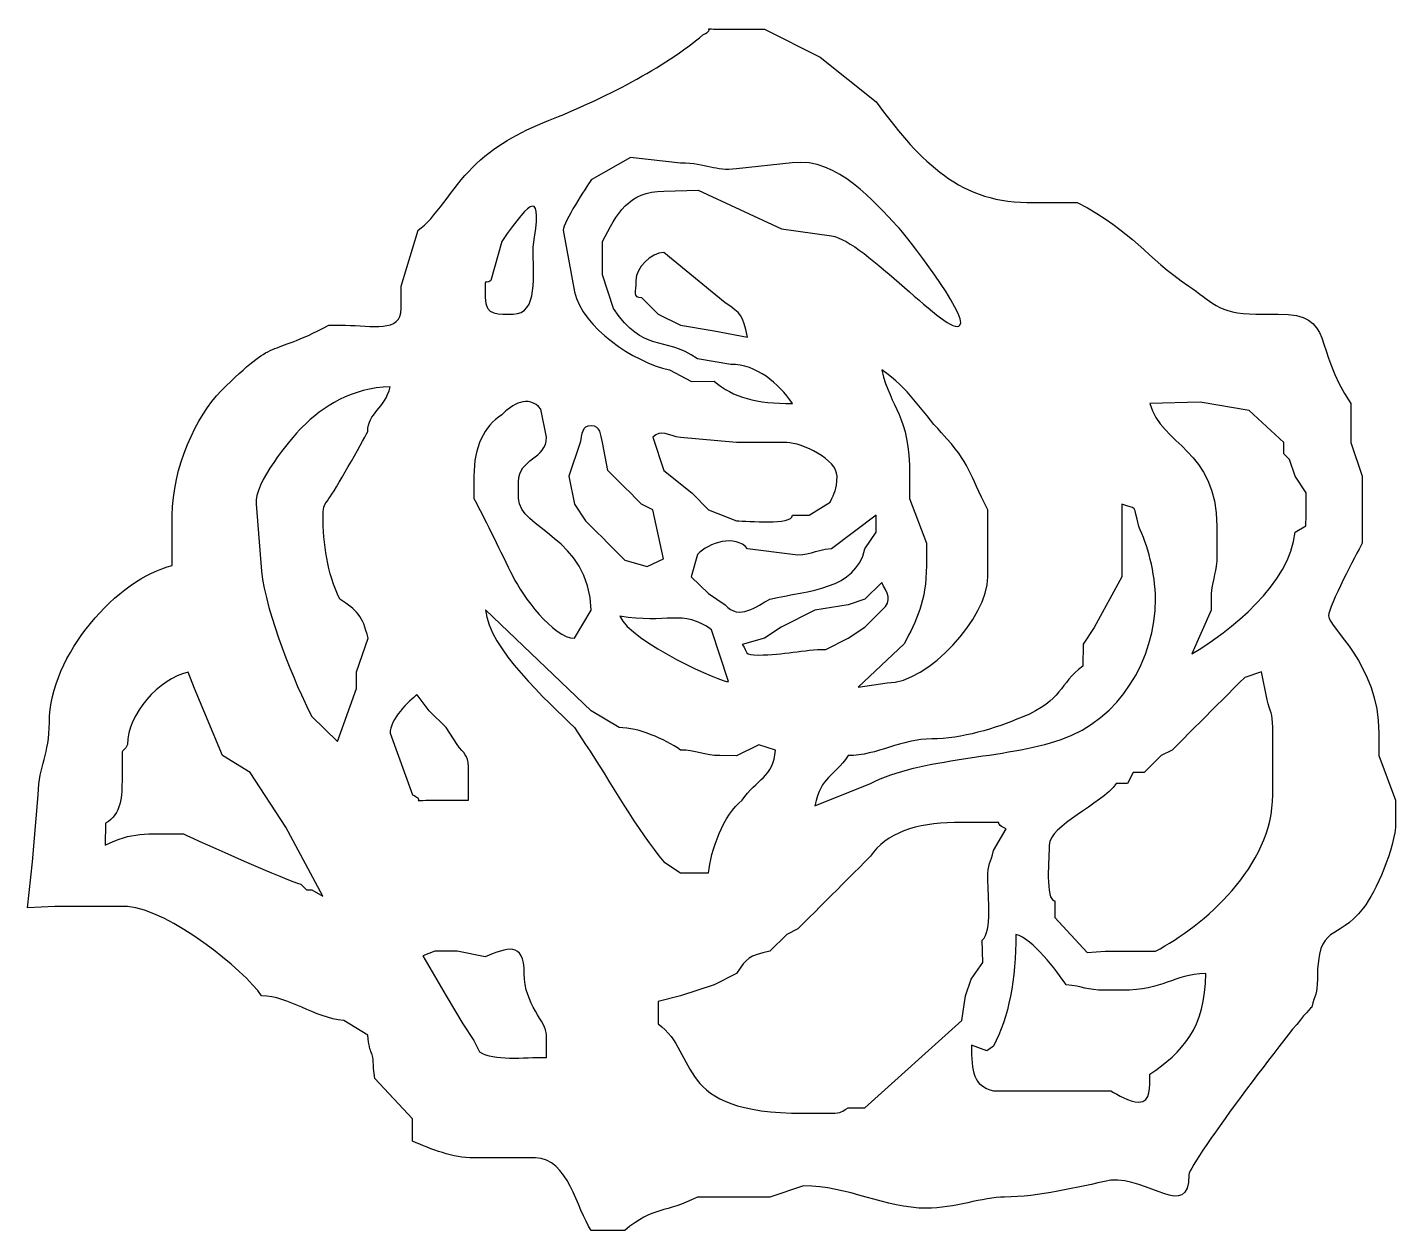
# Model space of a CAD drawing. Header units: millimetres. Extents: x -630 to 205, y 329 to 1064.
import ezdxf

# ---------------------------------------------------------------- set-up
doc = ezdxf.new("R2010")
doc.units = ezdxf.units.MM
doc.header["$MEASUREMENT"] = 0
doc.layers.add('Camada 1', color=7, linetype='Continuous')

msp = doc.modelspace()

# ---------------------------------------------------------------- linework, layer by layer
at = {"layer": 'Camada 1', "color": 232}
for points, knots in [([(-217.9404, 1059.2284), (-240.7441, 1039.4069), (-279.7413, 1019.6145), (-312.1996, 1006.8432), (-312.1996, 1006.8432), (-330.8349, 999.5107), (-345.7019, 991.2492), (-358.6259, 978.2421), (-358.6259, 978.2421), (-371.2289, 965.5569), (-381.7216, 946.6606), (-391.8673, 939.8665), (-391.8673, 939.8665), (-391.8673, 939.8665), (-402.0989, 905.7629), (-402.0989, 905.7629), (-402.0989, 905.7629), (-402.0989, 905.7629), (-402.0989, 892.1216), (-402.0989, 892.1216), (-402.0989, 892.1216), (-402.0989, 876.9945), (-420.3978, 881.8909), (-436.2016, 881.8909), (-436.2016, 881.8909), (-436.2016, 881.8909), (-446.4333, 881.8909), (-446.4333, 881.8909), (-446.4333, 881.8909), (-484.7789, 861.6006), (-477.7702, 875.9379), (-512.102, 841.8391), (-512.102, 841.8391), (-527.1808, 826.8628), (-541.9222, 794.7341), (-541.9222, 765.9387), (-541.9222, 765.9387), (-541.9222, 765.9387), (-541.9222, 735.2456), (-541.9222, 735.2456), (-541.9222, 735.2456), (-575.0649, 727.5245), (-616.9506, 680.783), (-616.9506, 639.7567), (-616.9506, 639.7567), (-616.9506, 619.4683), (-623.3551, 614.0828), (-623.7708, 595.4223), (-623.7708, 595.4223), (-623.7708, 595.4223), (-627.1813, 554.4976), (-627.1813, 554.4976), (-627.1813, 554.4976), (-627.1813, 554.4976), (-630.3966, 526.4707), (-630.3966, 526.4707), (-630.3966, 526.4707), (-630.3966, 526.4707), (-613.5401, 527.215), (-613.5401, 527.215), (-613.5401, 527.215), (-613.5401, 527.215), (-599.8988, 527.215), (-599.8988, 527.215), (-599.8988, 527.215), (-599.8988, 527.215), (-569.2057, 527.215), (-569.2057, 527.215), (-569.2057, 527.215), (-543.6739, 525.0902), (-498.0422, 488.6065), (-487.3571, 472.6499), (-487.3571, 472.6499), (-470.6921, 472.6499), (-455.3469, 459.1233), (-437.2225, 457.6891), (-437.2225, 457.6891), (-437.2225, 457.6891), (-422.5604, 448.777), (-422.5604, 448.777), (-422.5604, 448.777), (-421.3945, 434.7635), (-419.1508, 441.1593), (-419.1508, 428.3156), (-419.1508, 428.3156), (-419.1508, 428.3156), (-418.3542, 422.2901), (-418.3542, 422.2901), (-418.3542, 422.2901), (-418.3542, 422.2901), (-395.2778, 397.6225), (-395.2778, 397.6225), (-395.2778, 397.6225), (-395.2778, 397.6225), (-395.2778, 383.9812), (-395.2778, 383.9812), (-395.2778, 383.9812), (-383.5348, 379.0178), (-370.7817, 373.7495), (-357.7646, 373.7495), (-357.7646, 373.7495), (-357.7646, 373.7495), (-320.2504, 373.7495), (-320.2504, 373.7495), (-320.2504, 373.7495), (-300.2336, 373.7495), (-295.0308, 342.6823), (-286.1467, 329.4152), (-286.1467, 329.4152), (-286.1467, 329.4152), (-265.6853, 329.4152), (-265.6853, 329.4152), (-265.6853, 329.4152), (-248.1607, 344.6476), (-240.7238, 339.6265), (-221.3509, 349.8776), (-221.3509, 349.8776), (-221.3509, 349.8776), (-177.0156, 349.8776), (-177.0156, 349.8776), (-177.0156, 349.8776), (-177.0156, 349.8776), (-156.5542, 356.6987), (-156.5542, 356.6987), (-156.5542, 356.6987), (-129.4694, 356.6987), (-106.5415, 343.0564), (-81.5267, 343.0564), (-81.5267, 343.0564), (-64.6566, 343.0564), (-46.7473, 349.8776), (-33.7818, 349.8776), (-33.7818, 349.8776), (-13.1289, 349.8776), (10.4501, 355.9968), (31.015, 360.1083), (31.015, 360.1083), (53.7472, 362.3017), (78.7599, 335.0762), (78.7599, 363.5188), (78.7599, 363.5188), (78.7599, 370.8098), (147.4844, 461.2118), (153.7874, 465.8288), (153.7874, 465.8288), (155.569, 473.4774), (157.1979, 473.6698), (157.1979, 482.8807), (157.1979, 482.8807), (157.1979, 517.9448), (169.3183, 505.256), (185.3205, 526.3749), (185.3205, 526.3749), (192.3698, 535.6805), (204.9419, 562.8702), (204.9419, 578.3705), (204.9419, 578.3705), (204.9419, 578.3705), (204.9419, 592.0118), (204.9419, 592.0118), (204.9419, 592.0118), (204.9419, 592.0118), (194.7112, 619.2943), (194.7112, 619.2943), (194.7112, 619.2943), (194.7112, 619.2943), (194.7112, 632.9356), (194.7112, 632.9356), (194.7112, 632.9356), (194.7112, 675.2205), (164.0181, 697.133), (164.0181, 704.5525), (164.0181, 704.5525), (164.0181, 710.5297), (181.0457, 742.3954), (184.4805, 748.8868), (184.4805, 748.8868), (184.4805, 748.8868), (184.4805, 789.8116), (184.4805, 789.8116), (184.4805, 789.8116), (184.4805, 789.8116), (177.6593, 810.273), (177.6593, 810.273), (177.6593, 810.273), (177.6593, 810.273), (177.6593, 823.9153), (177.6593, 823.9153), (177.6593, 823.9153), (177.6593, 823.9153), (177.6593, 834.146), (177.6593, 834.146), (177.6593, 834.146), (154.0522, 868.1191), (168.5529, 888.7111), (133.325, 888.7111), (133.325, 888.7111), (133.325, 888.7111), (119.6837, 888.7111), (119.6837, 888.7111), (119.6837, 888.7111), (96.5977, 888.7111), (91.7138, 897.0886), (78.7599, 905.7629), (78.7599, 905.7629), (51.8022, 923.8143), (45.8279, 938.2531), (10.5526, 956.9184), (10.5526, 956.9184), (10.5526, 956.9184), (-20.1405, 956.9184), (-20.1405, 956.9184), (-20.1405, 956.9184), (-63.2411, 956.9184), (-88.2097, 985.5335), (-112.2198, 1018.3046), (-112.2198, 1018.3046), (-112.2198, 1018.3046), (-146.3225, 1045.5871), (-146.3225, 1045.5871), (-146.3225, 1045.5871), (-146.3225, 1045.5871), (-180.4261, 1062.6389), (-180.4261, 1062.6389), (-180.4261, 1062.6389), (-180.4261, 1062.6389), (-207.7087, 1062.6389), (-207.7087, 1062.6389), (-207.7087, 1062.6389), (-220.7477, 1062.6389), (-208.9499, 1063.6859), (-217.9404, 1059.2284)], [0, 0, 0, 0, 0.01724138, 0.01724138, 0.01724138, 0.01724138, 0.03448276, 0.03448276, 0.03448276, 0.03448276, 0.05172414, 0.05172414, 0.05172414, 0.05172414, 0.06896552, 0.06896552, 0.06896552, 0.06896552, 0.0862069, 0.0862069, 0.0862069, 0.0862069, 0.10344828, 0.10344828, 0.10344828, 0.10344828, 0.12068966, 0.12068966, 0.12068966, 0.12068966, 0.13793103, 0.13793103, 0.13793103, 0.13793103, 0.15517241, 0.15517241, 0.15517241, 0.15517241, 0.17241379, 0.17241379, 0.17241379, 0.17241379, 0.18965517, 0.18965517, 0.18965517, 0.18965517, 0.20689655, 0.20689655, 0.20689655, 0.20689655, 0.22413793, 0.22413793, 0.22413793, 0.22413793, 0.24137931, 0.24137931, 0.24137931, 0.24137931, 0.25862069, 0.25862069, 0.25862069, 0.25862069, 0.27586207, 0.27586207, 0.27586207, 0.27586207, 0.29310345, 0.29310345, 0.29310345, 0.29310345, 0.31034483, 0.31034483, 0.31034483, 0.31034483, 0.32758621, 0.32758621, 0.32758621, 0.32758621, 0.34482759, 0.34482759, 0.34482759, 0.34482759, 0.36206897, 0.36206897, 0.36206897, 0.36206897, 0.37931034, 0.37931034, 0.37931034, 0.37931034, 0.39655172, 0.39655172, 0.39655172, 0.39655172, 0.4137931, 0.4137931, 0.4137931, 0.4137931, 0.43103448, 0.43103448, 0.43103448, 0.43103448, 0.44827586, 0.44827586, 0.44827586, 0.44827586, 0.46551724, 0.46551724, 0.46551724, 0.46551724, 0.48275862, 0.48275862, 0.48275862, 0.48275862, 0.5, 0.5, 0.5, 0.5, 0.51724138, 0.51724138, 0.51724138, 0.51724138, 0.53448276, 0.53448276, 0.53448276, 0.53448276, 0.55172414, 0.55172414, 0.55172414, 0.55172414, 0.56896552, 0.56896552, 0.56896552, 0.56896552, 0.5862069, 0.5862069, 0.5862069, 0.5862069, 0.60344828, 0.60344828, 0.60344828, 0.60344828, 0.62068966, 0.62068966, 0.62068966, 0.62068966, 0.63793103, 0.63793103, 0.63793103, 0.63793103, 0.65517241, 0.65517241, 0.65517241, 0.65517241, 0.67241379, 0.67241379, 0.67241379, 0.67241379, 0.68965517, 0.68965517, 0.68965517, 0.68965517, 0.70689655, 0.70689655, 0.70689655, 0.70689655, 0.72413793, 0.72413793, 0.72413793, 0.72413793, 0.74137931, 0.74137931, 0.74137931, 0.74137931, 0.75862069, 0.75862069, 0.75862069, 0.75862069, 0.77586207, 0.77586207, 0.77586207, 0.77586207, 0.79310345, 0.79310345, 0.79310345, 0.79310345, 0.81034483, 0.81034483, 0.81034483, 0.81034483, 0.82758621, 0.82758621, 0.82758621, 0.82758621, 0.84482759, 0.84482759, 0.84482759, 0.84482759, 0.86206897, 0.86206897, 0.86206897, 0.86206897, 0.87931034, 0.87931034, 0.87931034, 0.87931034, 0.89655172, 0.89655172, 0.89655172, 0.89655172, 0.9137931, 0.9137931, 0.9137931, 0.9137931, 0.93103448, 0.93103448, 0.93103448, 0.93103448, 0.94827586, 0.94827586, 0.94827586, 0.94827586, 0.96551724, 0.96551724, 0.96551724, 0.96551724, 0.98275862, 0.98275862, 0.98275862, 0.98275862, 1, 1, 1, 1]), ([(-272.5054, 892.1216), (-253.8566, 864.2726), (-242.5045, 876.1274), (-221.3509, 861.4285), (-221.3509, 861.4285), (-221.3509, 861.4285), (-200.8885, 858.018), (-200.8885, 858.018), (-200.8885, 858.018), (-185.292, 858.018), (-171.7444, 846.6454), (-163.3743, 834.146), (-163.3743, 834.146), (-185.1331, 834.146), (-199.4907, 837.6793), (-211.1192, 847.7873), (-211.1192, 847.7873), (-211.1192, 847.7873), (-224.9413, 847.4963), (-224.9413, 847.4963), (-224.9413, 847.4963), (-224.9413, 847.4963), (-238.4018, 854.6074), (-238.4018, 854.6074), (-238.4018, 854.6074), (-260.6197, 859.7842), (-291.2316, 880.262), (-296.3784, 902.3523), (-296.3784, 902.3523), (-296.3784, 902.3523), (-303.1985, 939.8665), (-303.1985, 939.8665), (-303.1985, 939.8665), (-303.3996, 944.7842), (-289.0642, 966.2027), (-286.1467, 970.5596), (-286.1467, 970.5596), (-286.1467, 970.5596), (-262.2747, 984.2009), (-262.2747, 984.2009), (-262.2747, 984.2009), (-262.2747, 984.2009), (-231.5816, 980.7904), (-231.5816, 980.7904), (-231.5816, 980.7904), (-215.2819, 980.7904), (-210.6929, 975.6271), (-197.478, 977.3798), (-197.478, 977.3798), (-197.478, 977.3798), (-163.4053, 981.0214), (-163.4053, 981.0214), (-163.4053, 981.0214), (-135.33, 984.5103), (-112.9448, 956.2707), (-99.4051, 942.4496), (-99.4051, 942.4496), (-94.7987, 937.7466), (-55.5347, 887.4205), (-61.0643, 881.8909), (-61.0643, 881.8909), (-67.0116, 873.5645), (-119.4128, 933.7027), (-139.5023, 936.456), (-139.5023, 936.456), (-139.5023, 936.456), (-170.0707, 940.7762), (-170.0707, 940.7762), (-170.0707, 940.7762), (-170.0707, 940.7762), (-220.9169, 964.4404), (-220.9169, 964.4404), (-220.9169, 964.4404), (-220.9169, 964.4404), (-241.8123, 963.7385), (-241.8123, 963.7385), (-241.8123, 963.7385), (-263.5033, 963.7385), (-270.4376, 949.845), (-279.3266, 933.0454), (-279.3266, 933.0454), (-279.3266, 933.0454), (-279.3266, 912.584), (-279.3266, 912.584), (-279.3266, 912.584), (-279.3266, 912.584), (-272.5054, 892.1216), (-272.5054, 892.1216)], [0, 0, 0, 0, 0.04545455, 0.04545455, 0.04545455, 0.04545455, 0.09090909, 0.09090909, 0.09090909, 0.09090909, 0.13636364, 0.13636364, 0.13636364, 0.13636364, 0.18181818, 0.18181818, 0.18181818, 0.18181818, 0.22727273, 0.22727273, 0.22727273, 0.22727273, 0.27272727, 0.27272727, 0.27272727, 0.27272727, 0.31818182, 0.31818182, 0.31818182, 0.31818182, 0.36363636, 0.36363636, 0.36363636, 0.36363636, 0.40909091, 0.40909091, 0.40909091, 0.40909091, 0.45454545, 0.45454545, 0.45454545, 0.45454545, 0.5, 0.5, 0.5, 0.5, 0.54545455, 0.54545455, 0.54545455, 0.54545455, 0.59090909, 0.59090909, 0.59090909, 0.59090909, 0.63636364, 0.63636364, 0.63636364, 0.63636364, 0.68181818, 0.68181818, 0.68181818, 0.68181818, 0.72727273, 0.72727273, 0.72727273, 0.72727273, 0.77272727, 0.77272727, 0.77272727, 0.77272727, 0.81818182, 0.81818182, 0.81818182, 0.81818182, 0.86363636, 0.86363636, 0.86363636, 0.86363636, 0.90909091, 0.90909091, 0.90909091, 0.90909091, 0.95454545, 0.95454545, 0.95454545, 0.95454545, 1, 1, 1, 1]), ([(-321.6995, 929.6358), (-321.6995, 912.8837), (-318.2493, 888.7111), (-333.8916, 888.7111), (-333.8916, 888.7111), (-342.4489, 888.7111), (-350.9435, 887.1799), (-350.9435, 898.9427), (-350.9435, 898.9427), (-350.9435, 913.2549), (-351.1938, 906.1157), (-347.5329, 909.1735), (-347.5329, 909.1735), (-347.5329, 909.1735), (-340.7127, 933.0454), (-340.7127, 933.0454), (-340.7127, 933.0454), (-322.352, 959.9007), (-315.5628, 964.7516), (-321.6995, 929.6358)], [0, 0, 0, 0, 0.2, 0.2, 0.2, 0.2, 0.4, 0.4, 0.4, 0.4, 0.6, 0.6, 0.6, 0.6, 0.8, 0.8, 0.8, 0.8, 1, 1, 1, 1]), ([(-204.2991, 895.5322), (-194.4087, 888.9092), (-193.7813, 888.4791), (-190.6897, 874.6406), (-190.6897, 874.6406), (-190.6897, 874.6406), (-211.1192, 878.4804), (-211.1192, 878.4804), (-211.1192, 878.4804), (-211.1192, 878.4804), (-231.5816, 881.8909), (-231.5816, 881.8909), (-231.5816, 881.8909), (-231.5816, 881.8909), (-245.2229, 888.7111), (-245.2229, 888.7111), (-245.2229, 888.7111), (-245.2229, 888.7111), (-255.4536, 898.9427), (-255.4536, 898.9427), (-255.4536, 898.9427), (-261.3738, 898.9427), (-258.8642, 901.7394), (-258.8642, 909.1735), (-258.8642, 909.1735), (-258.8642, 917.1256), (-249.7645, 926.2253), (-241.8123, 926.2253), (-241.8123, 926.2253), (-241.8123, 926.2253), (-204.2991, 895.5322), (-204.2991, 895.5322)], [0, 0, 0, 0, 0.125, 0.125, 0.125, 0.125, 0.25, 0.25, 0.25, 0.25, 0.375, 0.375, 0.375, 0.375, 0.5, 0.5, 0.5, 0.5, 0.625, 0.625, 0.625, 0.625, 0.75, 0.75, 0.75, 0.75, 0.875, 0.875, 0.875, 0.875, 1, 1, 1, 1]), ([(-105.3987, 663.6287), (-105.3987, 663.6287), (-123.2529, 661.0205), (-123.2529, 661.0205), (-123.2529, 661.0205), (-123.2529, 661.0205), (-95.168, 687.5016), (-95.168, 687.5016), (-95.168, 687.5016), (-87.6711, 701.6688), (-81.5267, 713.3718), (-81.5267, 735.2456), (-81.5267, 735.2456), (-81.5267, 735.2456), (-81.5267, 748.8868), (-81.5267, 748.8868), (-81.5267, 748.8868), (-81.5267, 748.8868), (-91.7574, 776.1704), (-91.7574, 776.1704), (-91.7574, 776.1704), (-91.7574, 776.1704), (-91.7574, 789.8116), (-91.7574, 789.8116), (-91.7574, 789.8116), (-91.7574, 828.1852), (-103.1105, 830.1457), (-108.8092, 854.6074), (-108.8092, 854.6074), (-91.9092, 843.2911), (-85.4622, 830.3091), (-72.2221, 816.1671), (-72.2221, 816.1671), (-54.0006, 796.7052), (-55.9214, 791.8562), (-44.0125, 769.3492), (-44.0125, 769.3492), (-44.0125, 769.3492), (-44.0125, 728.4254), (-44.0125, 728.4254), (-44.0125, 728.4254), (-44.0125, 703.4854), (-80.4259, 663.6287), (-105.3987, 663.6287)], [0, 0, 0, 0, 0.09090909, 0.09090909, 0.09090909, 0.09090909, 0.18181818, 0.18181818, 0.18181818, 0.18181818, 0.27272727, 0.27272727, 0.27272727, 0.27272727, 0.36363636, 0.36363636, 0.36363636, 0.36363636, 0.45454545, 0.45454545, 0.45454545, 0.45454545, 0.54545455, 0.54545455, 0.54545455, 0.54545455, 0.63636364, 0.63636364, 0.63636364, 0.63636364, 0.72727273, 0.72727273, 0.72727273, 0.72727273, 0.81818182, 0.81818182, 0.81818182, 0.81818182, 0.90909091, 0.90909091, 0.90909091, 0.90909091, 1, 1, 1, 1]), ([(-422.5604, 817.0942), (-426.0927, 810.419), (-442.7762, 780.3765), (-446.4333, 776.1704), (-446.4333, 776.1704), (-448.7708, 772.0096), (-449.8439, 772.522), (-449.8439, 765.9387), (-449.8439, 765.9387), (-449.8439, 748.17), (-447.3946, 731.0019), (-439.6122, 714.7842), (-439.6122, 714.7842), (-429.0992, 707.7446), (-425.8694, 705.1122), (-422.3777, 690.8638), (-422.3777, 690.8638), (-422.3777, 690.8638), (-429.3815, 670.4498), (-429.3815, 670.4498), (-429.3815, 670.4498), (-429.3815, 670.4498), (-429.3815, 660.2181), (-429.3815, 660.2181), (-429.3815, 660.2181), (-429.3815, 660.2181), (-441.0574, 627.8217), (-441.0574, 627.8217), (-441.0574, 627.8217), (-441.0574, 627.8217), (-456.664, 643.1673), (-456.664, 643.1673), (-456.664, 643.1673), (-466.8802, 662.4735), (-484.6494, 705.9262), (-487.4606, 731.8244), (-487.4606, 731.8244), (-487.4606, 731.8244), (-490.7677, 772.7598), (-490.7677, 772.7598), (-490.7677, 772.7598), (-492.0911, 785.4208), (-470.1371, 812.0847), (-462.6267, 819.6463), (-462.6267, 819.6463), (-450.044, 832.316), (-432.1762, 843.8585), (-408.9191, 844.3767), (-408.9191, 844.3767), (-412.1448, 830.5325), (-422.5604, 828.6124), (-422.5604, 817.0942)], [0, 0, 0, 0, 0.07692308, 0.07692308, 0.07692308, 0.07692308, 0.15384615, 0.15384615, 0.15384615, 0.15384615, 0.23076923, 0.23076923, 0.23076923, 0.23076923, 0.30769231, 0.30769231, 0.30769231, 0.30769231, 0.38461538, 0.38461538, 0.38461538, 0.38461538, 0.46153846, 0.46153846, 0.46153846, 0.46153846, 0.53846154, 0.53846154, 0.53846154, 0.53846154, 0.61538462, 0.61538462, 0.61538462, 0.61538462, 0.69230769, 0.69230769, 0.69230769, 0.69230769, 0.76923077, 0.76923077, 0.76923077, 0.76923077, 0.84615385, 0.84615385, 0.84615385, 0.84615385, 0.92307692, 0.92307692, 0.92307692, 0.92307692, 1, 1, 1, 1]), ([(-286.1467, 707.963), (-286.1467, 707.963), (-296.3784, 690.9112), (-296.3784, 690.9112), (-296.3784, 690.9112), (-309.3847, 690.9112), (-328.388, 717.2981), (-333.9032, 728.4138), (-333.9032, 728.4138), (-341.7394, 744.207), (-349.5408, 760.6276), (-357.7646, 776.1704), (-357.7646, 776.1704), (-357.7646, 776.1704), (-357.7646, 789.8116), (-357.7646, 789.8116), (-357.7646, 789.8116), (-357.7646, 808.0786), (-351.7275, 819.9489), (-340.7127, 827.3249), (-340.7127, 827.3249), (-334.5746, 833.463), (-324.6592, 840.0966), (-316.8398, 830.7354), (-316.8398, 830.7354), (-316.8398, 830.7354), (-313.4302, 813.6836), (-313.4302, 813.6836), (-313.4302, 813.6836), (-313.4302, 799.8185), (-330.4811, 801.0332), (-330.4811, 786.4011), (-330.4811, 786.4011), (-330.4811, 786.4011), (-330.4811, 776.1704), (-330.4811, 776.1704), (-330.4811, 776.1704), (-330.4811, 757.6859), (-287.1395, 752.5053), (-286.1467, 707.963)], [0, 0, 0, 0, 0.1, 0.1, 0.1, 0.1, 0.2, 0.2, 0.2, 0.2, 0.3, 0.3, 0.3, 0.3, 0.4, 0.4, 0.4, 0.4, 0.5, 0.5, 0.5, 0.5, 0.6, 0.6, 0.6, 0.6, 0.7, 0.7, 0.7, 0.7, 0.8, 0.8, 0.8, 0.8, 0.9, 0.9, 0.9, 0.9, 1, 1, 1, 1]), ([(136.7355, 803.4529), (136.7355, 803.4529), (140.1461, 800.0423), (140.1461, 800.0423), (140.1461, 800.0423), (140.1461, 800.0423), (143.5557, 789.8116), (143.5557, 789.8116), (143.5557, 789.8116), (143.5557, 789.8116), (150.3768, 779.5799), (150.3768, 779.5799), (150.3768, 779.5799), (150.3768, 779.5799), (150.3768, 772.7598), (150.3768, 772.7598), (150.3768, 772.7598), (150.3768, 772.7598), (150.3768, 765.9387), (150.3768, 765.9387), (150.3768, 765.9387), (150.3768, 765.9387), (150.197, 759.4095), (150.197, 759.4095), (150.197, 759.4095), (150.197, 759.4095), (143.5557, 755.708), (143.5557, 755.708), (143.5557, 755.708), (140.9523, 724.4232), (103.4004, 694.897), (80.5406, 681.3765), (80.5406, 681.3765), (80.5406, 681.3765), (92.4012, 707.963), (92.4012, 707.963), (92.4012, 707.963), (92.4012, 707.963), (92.4012, 718.1947), (92.4012, 718.1947), (92.4012, 718.1947), (93.2886, 728.8614), (95.8117, 730.3096), (95.8117, 742.0667), (95.8117, 742.0667), (95.8117, 742.0667), (95.8117, 759.1185), (95.8117, 759.1185), (95.8117, 759.1185), (95.8117, 806.1539), (61.6636, 808.7688), (54.887, 834.146), (54.887, 834.146), (54.887, 834.146), (85.6941, 834.9029), (85.6941, 834.9029), (85.6941, 834.9029), (85.6941, 834.9029), (115.4862, 829.9485), (115.4862, 829.9485), (115.4862, 829.9485), (115.4862, 829.9485), (136.7355, 810.273), (136.7355, 810.273), (136.7355, 810.273), (136.7355, 810.273), (136.7355, 803.4529), (136.7355, 803.4529)], [0, 0, 0, 0, 0.05882353, 0.05882353, 0.05882353, 0.05882353, 0.11764706, 0.11764706, 0.11764706, 0.11764706, 0.17647059, 0.17647059, 0.17647059, 0.17647059, 0.23529412, 0.23529412, 0.23529412, 0.23529412, 0.29411765, 0.29411765, 0.29411765, 0.29411765, 0.35294118, 0.35294118, 0.35294118, 0.35294118, 0.41176471, 0.41176471, 0.41176471, 0.41176471, 0.47058824, 0.47058824, 0.47058824, 0.47058824, 0.52941176, 0.52941176, 0.52941176, 0.52941176, 0.58823529, 0.58823529, 0.58823529, 0.58823529, 0.64705882, 0.64705882, 0.64705882, 0.64705882, 0.70588235, 0.70588235, 0.70588235, 0.70588235, 0.76470588, 0.76470588, 0.76470588, 0.76470588, 0.82352941, 0.82352941, 0.82352941, 0.82352941, 0.88235294, 0.88235294, 0.88235294, 0.88235294, 0.94117647, 0.94117647, 0.94117647, 0.94117647, 1, 1, 1, 1]), ([(-299.788, 789.8116), (-299.788, 789.8116), (-292.9678, 810.273), (-292.9678, 810.273), (-292.9678, 810.273), (-291.743, 815.3908), (-292.2186, 820.5047), (-286.1467, 820.5047), (-286.1467, 820.5047), (-279.9336, 820.5047), (-280.6712, 815.3096), (-279.3266, 810.273), (-279.3266, 810.273), (-279.3266, 810.273), (-275.916, 793.2222), (-275.916, 793.2222), (-275.916, 793.2222), (-275.916, 793.2222), (-272.5054, 789.8116), (-272.5054, 789.8116), (-272.5054, 789.8116), (-272.5054, 789.8116), (-269.0949, 786.4011), (-269.0949, 786.4011), (-269.0949, 786.4011), (-269.0949, 786.4011), (-265.6853, 782.9905), (-265.6853, 782.9905), (-265.6853, 782.9905), (-265.6853, 782.9905), (-262.2747, 779.5799), (-262.2747, 779.5799), (-262.2747, 779.5799), (-262.2747, 779.5799), (-258.8642, 776.1704), (-258.8642, 776.1704), (-258.8642, 776.1704), (-258.8642, 776.1704), (-255.4536, 772.7598), (-255.4536, 772.7598), (-255.4536, 772.7598), (-255.4536, 772.7598), (-248.6335, 769.3492), (-248.6335, 769.3492), (-248.6335, 769.3492), (-248.6335, 769.3492), (-242.0569, 739.2922), (-242.0569, 739.2922), (-242.0569, 739.2922), (-242.0569, 739.2922), (-252.1049, 734.7796), (-252.1049, 734.7796), (-252.1049, 734.7796), (-252.1049, 734.7796), (-265.6853, 738.6561), (-265.6853, 738.6561), (-265.6853, 738.6561), (-265.6853, 738.6561), (-269.0949, 742.0667), (-269.0949, 742.0667), (-269.0949, 742.0667), (-269.0949, 742.0667), (-272.5054, 745.4773), (-272.5054, 745.4773), (-272.5054, 745.4773), (-272.5054, 745.4773), (-275.916, 748.8868), (-275.916, 748.8868), (-275.916, 748.8868), (-275.916, 748.8868), (-279.3266, 752.2974), (-279.3266, 752.2974), (-279.3266, 752.2974), (-279.3266, 752.2974), (-282.7371, 755.708), (-282.7371, 755.708), (-282.7371, 755.708), (-282.7371, 755.708), (-286.1467, 759.1185), (-286.1467, 759.1185), (-286.1467, 759.1185), (-286.1467, 759.1185), (-289.5573, 762.5291), (-289.5573, 762.5291), (-289.5573, 762.5291), (-289.5573, 762.5291), (-296.3784, 772.7598), (-296.3784, 772.7598), (-296.3784, 772.7598), (-296.3784, 772.7598), (-299.788, 789.8116), (-299.788, 789.8116)], [0, 0, 0, 0, 0.04347826, 0.04347826, 0.04347826, 0.04347826, 0.08695652, 0.08695652, 0.08695652, 0.08695652, 0.13043478, 0.13043478, 0.13043478, 0.13043478, 0.17391304, 0.17391304, 0.17391304, 0.17391304, 0.2173913, 0.2173913, 0.2173913, 0.2173913, 0.26086957, 0.26086957, 0.26086957, 0.26086957, 0.30434783, 0.30434783, 0.30434783, 0.30434783, 0.34782609, 0.34782609, 0.34782609, 0.34782609, 0.39130435, 0.39130435, 0.39130435, 0.39130435, 0.43478261, 0.43478261, 0.43478261, 0.43478261, 0.47826087, 0.47826087, 0.47826087, 0.47826087, 0.52173913, 0.52173913, 0.52173913, 0.52173913, 0.56521739, 0.56521739, 0.56521739, 0.56521739, 0.60869565, 0.60869565, 0.60869565, 0.60869565, 0.65217391, 0.65217391, 0.65217391, 0.65217391, 0.69565217, 0.69565217, 0.69565217, 0.69565217, 0.73913043, 0.73913043, 0.73913043, 0.73913043, 0.7826087, 0.7826087, 0.7826087, 0.7826087, 0.82608696, 0.82608696, 0.82608696, 0.82608696, 0.86956522, 0.86956522, 0.86956522, 0.86956522, 0.91304348, 0.91304348, 0.91304348, 0.91304348, 0.95652174, 0.95652174, 0.95652174, 0.95652174, 1, 1, 1, 1]), ([(-248.6335, 813.6836), (-243.7086, 818.6085), (-238.9266, 814.461), (-231.6193, 813.3665), (-231.6193, 813.3665), (-231.6193, 813.3665), (-197.478, 810.273), (-197.478, 810.273), (-197.478, 810.273), (-197.478, 810.273), (-166.7849, 810.273), (-166.7849, 810.273), (-166.7849, 810.273), (-157.3878, 810.273), (-136.0918, 799.9627), (-136.0918, 789.8116), (-136.0918, 789.8116), (-136.0918, 780.6008), (-137.7207, 780.4084), (-140.239, 773.9402), (-140.239, 773.9402), (-140.239, 773.9402), (-153.1436, 765.9387), (-153.1436, 765.9387), (-153.1436, 765.9387), (-153.1436, 765.9387), (-163.3743, 765.9387), (-163.3743, 765.9387), (-163.3743, 765.9387), (-163.3743, 759.7672), (-190.6598, 762.5291), (-197.478, 762.5291), (-197.478, 762.5291), (-197.478, 762.5291), (-214.5298, 769.3492), (-214.5298, 769.3492), (-214.5298, 769.3492), (-214.5298, 769.3492), (-224.7605, 779.5799), (-224.7605, 779.5799), (-224.7605, 779.5799), (-224.7605, 779.5799), (-241.8123, 793.2222), (-241.8123, 793.2222), (-241.8123, 793.2222), (-241.8123, 793.2222), (-248.6335, 813.6836), (-248.6335, 813.6836)], [0, 0, 0, 0, 0.08333333, 0.08333333, 0.08333333, 0.08333333, 0.16666667, 0.16666667, 0.16666667, 0.16666667, 0.25, 0.25, 0.25, 0.25, 0.33333333, 0.33333333, 0.33333333, 0.33333333, 0.41666667, 0.41666667, 0.41666667, 0.41666667, 0.5, 0.5, 0.5, 0.5, 0.58333333, 0.58333333, 0.58333333, 0.58333333, 0.66666667, 0.66666667, 0.66666667, 0.66666667, 0.75, 0.75, 0.75, 0.75, 0.83333333, 0.83333333, 0.83333333, 0.83333333, 0.91666667, 0.91666667, 0.91666667, 0.91666667, 1, 1, 1, 1]), ([(-149.733, 588.6012), (-145.3142, 607.571), (-138.4651, 605.5651), (-129.2716, 619.2943), (-129.2716, 619.2943), (-111.4077, 619.2943), (-97.0497, 629.525), (-78.1161, 629.525), (-78.1161, 629.525), (-60.0474, 629.525), (-39.6914, 635.8492), (-23.1025, 642.7187), (-23.1025, 642.7187), (2.2137, 653.2027), (-0.7715, 663.0641), (13.9631, 673.8594), (13.9631, 673.8594), (13.9631, 673.8594), (14.143, 687.2097), (14.143, 687.2097), (14.143, 687.2097), (14.143, 687.2097), (20.9641, 697.4414), (20.9641, 697.4414), (20.9641, 697.4414), (20.9641, 697.4414), (37.8351, 728.4254), (37.8351, 728.4254), (37.8351, 728.4254), (37.8351, 728.4254), (37.8351, 738.6561), (37.8351, 738.6561), (37.8351, 738.6561), (37.8351, 738.6561), (37.8351, 772.7598), (37.8351, 772.7598), (37.8351, 772.7598), (47.1533, 769.3869), (44.8467, 772.9367), (48.0668, 759.1185), (48.0668, 759.1185), (53.2977, 748.216), (58.2975, 731.0907), (58.2975, 714.7842), (58.2975, 714.7842), (58.2975, 678.1087), (36.5479, 641.3976), (0.7666, 629.0803), (0.7666, 629.0803), (-33.4502, 617.301), (-85.2031, 618.3421), (-115.6294, 602.2425), (-115.6294, 602.2425), (-115.6294, 602.2425), (-149.733, 588.6012), (-149.733, 588.6012)], [0, 0, 0, 0, 0.07142857, 0.07142857, 0.07142857, 0.07142857, 0.14285714, 0.14285714, 0.14285714, 0.14285714, 0.21428571, 0.21428571, 0.21428571, 0.21428571, 0.28571429, 0.28571429, 0.28571429, 0.28571429, 0.35714286, 0.35714286, 0.35714286, 0.35714286, 0.42857143, 0.42857143, 0.42857143, 0.42857143, 0.5, 0.5, 0.5, 0.5, 0.57142857, 0.57142857, 0.57142857, 0.57142857, 0.64285714, 0.64285714, 0.64285714, 0.64285714, 0.71428571, 0.71428571, 0.71428571, 0.71428571, 0.78571429, 0.78571429, 0.78571429, 0.78571429, 0.85714286, 0.85714286, 0.85714286, 0.85714286, 0.92857143, 0.92857143, 0.92857143, 0.92857143, 1, 1, 1, 1]), ([(-119.04, 745.4773), (-124.8828, 720.3979), (-153.1146, 720.3524), (-177.0156, 714.7842), (-177.0156, 714.7842), (-185.0527, 710.7656), (-195.8564, 701.2684), (-204.2991, 711.3736), (-204.2991, 711.3736), (-204.2991, 711.3736), (-214.5298, 718.1947), (-214.5298, 718.1947), (-214.5298, 718.1947), (-214.5298, 718.1947), (-225.2274, 728.4863), (-225.2274, 728.4863), (-225.2274, 728.4863), (-225.2274, 728.4863), (-221.3509, 742.0667), (-221.3509, 742.0667), (-221.3509, 742.0667), (-214.2806, 749.1372), (-198.3647, 754.7034), (-190.6578, 745.4773), (-190.6578, 745.4773), (-190.6578, 745.4773), (-163.3743, 742.0667), (-163.3743, 742.0667), (-163.3743, 742.0667), (-153.4858, 740.3962), (-150.6891, 744.5463), (-139.5023, 745.4773), (-139.5023, 745.4773), (-139.5023, 745.4773), (-112.2198, 765.9387), (-112.2198, 765.9387), (-112.2198, 765.9387), (-112.2198, 765.9387), (-112.2198, 755.708), (-112.2198, 755.708), (-112.2198, 755.708), (-112.2198, 755.708), (-119.04, 745.4773), (-119.04, 745.4773)], [0, 0, 0, 0, 0.09090909, 0.09090909, 0.09090909, 0.09090909, 0.18181818, 0.18181818, 0.18181818, 0.18181818, 0.27272727, 0.27272727, 0.27272727, 0.27272727, 0.36363636, 0.36363636, 0.36363636, 0.36363636, 0.45454545, 0.45454545, 0.45454545, 0.45454545, 0.54545455, 0.54545455, 0.54545455, 0.54545455, 0.63636364, 0.63636364, 0.63636364, 0.63636364, 0.72727273, 0.72727273, 0.72727273, 0.72727273, 0.81818182, 0.81818182, 0.81818182, 0.81818182, 0.90909091, 0.90909091, 0.90909091, 0.90909091, 1, 1, 1, 1]), ([(-170.1954, 697.7323), (-170.1954, 697.7323), (-149.733, 707.963), (-149.733, 707.963), (-149.733, 707.963), (-149.733, 707.963), (-129.2716, 711.3736), (-129.2716, 711.3736), (-129.2716, 711.3736), (-129.2716, 711.3736), (-119.04, 714.7842), (-119.04, 714.7842), (-119.04, 714.7842), (-119.04, 714.7842), (-108.8092, 725.0149), (-108.8092, 725.0149), (-108.8092, 725.0149), (-105.739, 718.8221), (-101.5154, 714.0553), (-108.8092, 707.963), (-108.8092, 707.963), (-108.8092, 707.963), (-119.04, 697.7323), (-119.04, 697.7323), (-119.04, 697.7323), (-119.04, 697.7323), (-129.2716, 690.9112), (-129.2716, 690.9112), (-129.2716, 690.9112), (-129.2716, 690.9112), (-142.9129, 684.0911), (-142.9129, 684.0911), (-142.9129, 684.0911), (-156.3683, 684.0911), (-169.084, 680.6805), (-183.8367, 680.6805), (-183.8367, 680.6805), (-193.44, 680.6805), (-190.1513, 682.1557), (-193.935, 687.084), (-193.935, 687.084), (-193.935, 687.084), (-180.4261, 690.9112), (-180.4261, 690.9112), (-180.4261, 690.9112), (-180.4261, 690.9112), (-170.1954, 697.7323), (-170.1954, 697.7323)], [0, 0, 0, 0, 0.08333333, 0.08333333, 0.08333333, 0.08333333, 0.16666667, 0.16666667, 0.16666667, 0.16666667, 0.25, 0.25, 0.25, 0.25, 0.33333333, 0.33333333, 0.33333333, 0.33333333, 0.41666667, 0.41666667, 0.41666667, 0.41666667, 0.5, 0.5, 0.5, 0.5, 0.58333333, 0.58333333, 0.58333333, 0.58333333, 0.66666667, 0.66666667, 0.66666667, 0.66666667, 0.75, 0.75, 0.75, 0.75, 0.83333333, 0.83333333, 0.83333333, 0.83333333, 0.91666667, 0.91666667, 0.91666667, 0.91666667, 1, 1, 1, 1]), ([(-241.8123, 554.4976), (-257.5291, 572.5789), (-275.3398, 604.8835), (-289.5573, 626.1154), (-289.5573, 626.1154), (-289.5573, 626.1154), (-296.3784, 636.3461), (-296.3784, 636.3461), (-296.3784, 636.3461), (-312.5696, 652.5421), (-349.065, 684.6545), (-350.6525, 708.2734), (-350.6525, 708.2734), (-350.6525, 708.2734), (-286.1467, 646.5768), (-286.1467, 646.5768), (-286.1467, 646.5768), (-286.1467, 646.5768), (-269.0949, 636.3461), (-269.0949, 636.3461), (-269.0949, 636.3461), (-256.8104, 636.3461), (-241.6703, 629.4604), (-231.5816, 622.7049), (-231.5816, 622.7049), (-223.1189, 622.7049), (-216.1005, 619.2943), (-207.7087, 619.2943), (-207.7087, 619.2943), (-207.7087, 619.2943), (-197.3784, 619.1077), (-197.3784, 619.1077), (-197.3784, 619.1077), (-197.3784, 619.1077), (-183.9082, 625.9289), (-183.9082, 625.9289), (-183.9082, 625.9289), (-183.9082, 625.9289), (-173.606, 622.7049), (-173.606, 622.7049), (-173.606, 622.7049), (-175.0155, 605.7594), (-185.2839, 605.1291), (-194.0674, 592.0118), (-194.0674, 592.0118), (-205.2271, 583.8363), (-213.4355, 560.8324), (-214.5298, 547.6774), (-214.5298, 547.6774), (-214.5298, 547.6774), (-231.5816, 547.6774), (-231.5816, 547.6774), (-231.5816, 547.6774), (-231.5816, 547.6774), (-241.8123, 554.4976), (-241.8123, 554.4976)], [0, 0, 0, 0, 0.07142857, 0.07142857, 0.07142857, 0.07142857, 0.14285714, 0.14285714, 0.14285714, 0.14285714, 0.21428571, 0.21428571, 0.21428571, 0.21428571, 0.28571429, 0.28571429, 0.28571429, 0.28571429, 0.35714286, 0.35714286, 0.35714286, 0.35714286, 0.42857143, 0.42857143, 0.42857143, 0.42857143, 0.5, 0.5, 0.5, 0.5, 0.57142857, 0.57142857, 0.57142857, 0.57142857, 0.64285714, 0.64285714, 0.64285714, 0.64285714, 0.71428571, 0.71428571, 0.71428571, 0.71428571, 0.78571429, 0.78571429, 0.78571429, 0.78571429, 0.85714286, 0.85714286, 0.85714286, 0.85714286, 0.92857143, 0.92857143, 0.92857143, 0.92857143, 1, 1, 1, 1]), ([(-268.7288, 704.3427), (-240.2359, 699.4247), (-230.2242, 709.0076), (-212.6582, 696.0804), (-212.6582, 696.0804), (-212.6582, 696.0804), (-202.3962, 664.4726), (-202.3962, 664.4726), (-202.3962, 664.4726), (-204.8136, 662.9099), (-262.3527, 688.9055), (-268.7288, 704.3427)], [0, 0, 0, 0, 0.33333333, 0.33333333, 0.33333333, 0.33333333, 0.66666667, 0.66666667, 0.66666667, 0.66666667, 1, 1, 1, 1]), ([(-572.6153, 605.653), (-572.6153, 605.653), (-572.6153, 615.8838), (-572.6153, 615.8838), (-572.6153, 615.8838), (-572.6153, 625.7626), (-572.6975, 619.0729), (-569.2057, 626.1154), (-569.2057, 626.1154), (-569.2057, 644.6655), (-550.1682, 666.1224), (-532.3276, 670.2052), (-532.3276, 670.2052), (-532.3276, 670.2052), (-528.2809, 660.2181), (-528.2809, 660.2181), (-528.2809, 660.2181), (-528.2809, 660.2181), (-511.2301, 619.2943), (-511.2301, 619.2943), (-511.2301, 619.2943), (-511.2301, 619.2943), (-494.3658, 608.9408), (-494.3658, 608.9408), (-494.3658, 608.9408), (-494.3658, 608.9408), (-472.5983, 575.6917), (-472.5983, 575.6917), (-472.5983, 575.6917), (-472.5983, 575.6917), (-450.014, 533.5247), (-450.014, 533.5247), (-450.014, 533.5247), (-450.014, 533.5247), (-456.664, 537.4467), (-456.664, 537.4467), (-456.664, 537.4467), (-456.664, 537.4467), (-460.0746, 537.4467), (-460.0746, 537.4467), (-460.0746, 537.4467), (-460.0746, 537.4467), (-463.4851, 540.8563), (-463.4851, 540.8563), (-463.4851, 540.8563), (-470.9946, 542.606), (-524.4846, 566.4548), (-535.102, 571.5494), (-535.102, 571.5494), (-558.9943, 571.5494), (-566.2563, 572.6901), (-582.847, 564.7292), (-582.847, 564.7292), (-582.847, 564.7292), (-582.6672, 578.0786), (-582.6672, 578.0786), (-582.6672, 578.0786), (-572.857, 583.5472), (-572.6153, 594.5175), (-572.6153, 605.653)], [0, 0, 0, 0, 0.06666667, 0.06666667, 0.06666667, 0.06666667, 0.13333333, 0.13333333, 0.13333333, 0.13333333, 0.2, 0.2, 0.2, 0.2, 0.26666667, 0.26666667, 0.26666667, 0.26666667, 0.33333333, 0.33333333, 0.33333333, 0.33333333, 0.4, 0.4, 0.4, 0.4, 0.46666667, 0.46666667, 0.46666667, 0.46666667, 0.53333333, 0.53333333, 0.53333333, 0.53333333, 0.6, 0.6, 0.6, 0.6, 0.66666667, 0.66666667, 0.66666667, 0.66666667, 0.73333333, 0.73333333, 0.73333333, 0.73333333, 0.8, 0.8, 0.8, 0.8, 0.86666667, 0.86666667, 0.86666667, 0.86666667, 0.93333333, 0.93333333, 0.93333333, 0.93333333, 1, 1, 1, 1]), ([(27.6044, 499.9325), (27.6044, 499.9325), (16.5868, 499.1456), (16.5868, 499.1456), (16.5868, 499.1456), (16.5868, 499.1456), (-3.0887, 520.3949), (-3.0887, 520.3949), (-3.0887, 520.3949), (-3.0887, 520.3949), (-3.0887, 530.6256), (-3.0887, 530.6256), (-3.0887, 530.6256), (-9.2602, 530.6256), (-6.4992, 557.911), (-6.4992, 564.7292), (-6.4992, 564.7292), (-6.4992, 576.497), (25.0069, 589.3871), (34.4255, 602.2425), (34.4255, 602.2425), (34.4255, 602.2425), (41.2457, 602.2425), (41.2457, 602.2425), (41.2457, 602.2425), (41.2457, 602.2425), (44.6562, 609.0636), (44.6562, 609.0636), (44.6562, 609.0636), (44.6562, 609.0636), (51.4774, 609.0636), (51.4774, 609.0636), (51.4774, 609.0636), (51.4774, 609.0636), (54.887, 612.4742), (54.887, 612.4742), (54.887, 612.4742), (54.887, 612.4742), (58.2975, 615.8838), (58.2975, 615.8838), (58.2975, 615.8838), (58.2975, 615.8838), (61.7081, 619.2943), (61.7081, 619.2943), (61.7081, 619.2943), (61.7081, 619.2943), (68.5282, 622.7049), (68.5282, 622.7049), (68.5282, 622.7049), (68.5282, 622.7049), (71.9388, 626.1154), (71.9388, 626.1154), (71.9388, 626.1154), (71.9388, 626.1154), (75.3493, 629.525), (75.3493, 629.525), (75.3493, 629.525), (75.3493, 629.525), (78.7599, 632.9356), (78.7599, 632.9356), (78.7599, 632.9356), (78.7599, 632.9356), (82.1705, 636.3461), (82.1705, 636.3461), (82.1705, 636.3461), (82.1705, 636.3461), (85.5801, 639.7567), (85.5801, 639.7567), (85.5801, 639.7567), (85.5801, 639.7567), (88.9906, 643.1673), (88.9906, 643.1673), (88.9906, 643.1673), (88.9906, 643.1673), (92.4012, 646.5768), (92.4012, 646.5768), (92.4012, 646.5768), (92.4012, 646.5768), (95.8117, 649.9874), (95.8117, 649.9874), (95.8117, 649.9874), (95.8117, 649.9874), (99.2213, 653.398), (99.2213, 653.398), (99.2213, 653.398), (99.2213, 653.398), (102.6319, 656.8085), (102.6319, 656.8085), (102.6319, 656.8085), (102.6319, 656.8085), (106.0424, 660.2181), (106.0424, 660.2181), (106.0424, 660.2181), (106.0424, 660.2181), (109.453, 663.6287), (109.453, 663.6287), (109.453, 663.6287), (109.453, 663.6287), (112.8626, 667.0392), (112.8626, 667.0392), (112.8626, 667.0392), (112.8626, 667.0392), (123.0943, 670.4498), (123.0943, 670.4498), (123.0943, 670.4498), (123.0943, 670.4498), (126.5048, 653.398), (126.5048, 653.398), (126.5048, 653.398), (128.2865, 645.7493), (129.9144, 645.557), (129.9144, 636.3461), (129.9144, 636.3461), (129.9144, 636.3461), (129.9144, 595.4223), (129.9144, 595.4223), (129.9144, 595.4223), (129.9144, 551.4534), (87.9282, 515.6106), (58.2975, 499.9325), (58.2975, 499.9325), (58.2975, 499.9325), (27.6044, 499.9325), (27.6044, 499.9325)], [0, 0, 0, 0, 0.03225806, 0.03225806, 0.03225806, 0.03225806, 0.06451613, 0.06451613, 0.06451613, 0.06451613, 0.09677419, 0.09677419, 0.09677419, 0.09677419, 0.12903226, 0.12903226, 0.12903226, 0.12903226, 0.16129032, 0.16129032, 0.16129032, 0.16129032, 0.19354839, 0.19354839, 0.19354839, 0.19354839, 0.22580645, 0.22580645, 0.22580645, 0.22580645, 0.25806452, 0.25806452, 0.25806452, 0.25806452, 0.29032258, 0.29032258, 0.29032258, 0.29032258, 0.32258065, 0.32258065, 0.32258065, 0.32258065, 0.35483871, 0.35483871, 0.35483871, 0.35483871, 0.38709677, 0.38709677, 0.38709677, 0.38709677, 0.41935484, 0.41935484, 0.41935484, 0.41935484, 0.4516129, 0.4516129, 0.4516129, 0.4516129, 0.48387097, 0.48387097, 0.48387097, 0.48387097, 0.51612903, 0.51612903, 0.51612903, 0.51612903, 0.5483871, 0.5483871, 0.5483871, 0.5483871, 0.58064516, 0.58064516, 0.58064516, 0.58064516, 0.61290323, 0.61290323, 0.61290323, 0.61290323, 0.64516129, 0.64516129, 0.64516129, 0.64516129, 0.67741935, 0.67741935, 0.67741935, 0.67741935, 0.70967742, 0.70967742, 0.70967742, 0.70967742, 0.74193548, 0.74193548, 0.74193548, 0.74193548, 0.77419355, 0.77419355, 0.77419355, 0.77419355, 0.80645161, 0.80645161, 0.80645161, 0.80645161, 0.83870968, 0.83870968, 0.83870968, 0.83870968, 0.87096774, 0.87096774, 0.87096774, 0.87096774, 0.90322581, 0.90322581, 0.90322581, 0.90322581, 0.93548387, 0.93548387, 0.93548387, 0.93548387, 0.96774194, 0.96774194, 0.96774194, 0.96774194, 1, 1, 1, 1]), ([(-385.0471, 646.5768), (-385.0471, 646.5768), (-374.8154, 636.3461), (-374.8154, 636.3461), (-374.8154, 636.3461), (-374.8154, 636.3461), (-367.9953, 626.1154), (-367.9953, 626.1154), (-367.9953, 626.1154), (-363.8732, 619.9604), (-361.1742, 620.1199), (-361.1742, 612.4742), (-361.1742, 612.4742), (-361.1742, 612.4742), (-361.1742, 592.0118), (-361.1742, 592.0118), (-361.1742, 592.0118), (-361.1742, 592.0118), (-385.0471, 592.0118), (-385.0471, 592.0118), (-385.0471, 592.0118), (-398.0861, 592.0118), (-386.2884, 590.9648), (-395.2778, 595.4223), (-395.2778, 595.4223), (-395.2778, 595.4223), (-408.9191, 632.9356), (-408.9191, 632.9356), (-408.9191, 632.9356), (-409.3918, 640.8539), (-397.2518, 653.2027), (-392.3622, 656.3977), (-392.3622, 656.3977), (-392.3622, 656.3977), (-385.0471, 646.5768), (-385.0471, 646.5768)], [0, 0, 0, 0, 0.11111111, 0.11111111, 0.11111111, 0.11111111, 0.22222222, 0.22222222, 0.22222222, 0.22222222, 0.33333333, 0.33333333, 0.33333333, 0.33333333, 0.44444444, 0.44444444, 0.44444444, 0.44444444, 0.55555556, 0.55555556, 0.55555556, 0.55555556, 0.66666667, 0.66666667, 0.66666667, 0.66666667, 0.77777778, 0.77777778, 0.77777778, 0.77777778, 0.88888889, 0.88888889, 0.88888889, 0.88888889, 1, 1, 1, 1]), ([(-40.6019, 561.3187), (-42.3845, 553.6701), (-44.0125, 553.4777), (-44.0125, 544.2668), (-44.0125, 544.2668), (-44.0125, 533.1709), (-41.0505, 512.0753), (-47.423, 506.7536), (-47.423, 506.7536), (-47.423, 506.7536), (-47.1649, 492.9673), (-47.1649, 492.9673), (-47.1649, 492.9673), (-47.1649, 492.9673), (-54.2442, 482.8807), (-54.2442, 482.8807), (-54.2442, 482.8807), (-54.2442, 482.8807), (-57.6538, 472.6499), (-57.6538, 472.6499), (-57.6538, 472.6499), (-57.6538, 472.6499), (-59.796, 457.6601), (-59.796, 457.6601), (-59.796, 457.6601), (-59.796, 457.6601), (-119.04, 404.4426), (-119.04, 404.4426), (-119.04, 404.4426), (-119.04, 404.4426), (-129.2716, 404.4426), (-129.2716, 404.4426), (-129.2716, 404.4426), (-133.4314, 402.1061), (-132.919, 401.033), (-139.5023, 401.033), (-139.5023, 401.033), (-139.5023, 401.033), (-156.5542, 401.033), (-156.5542, 401.033), (-156.5542, 401.033), (-237.1441, 401.033), (-219.7887, 436.9628), (-245.2229, 455.5981), (-245.2229, 455.5981), (-245.2229, 455.5981), (-245.2229, 469.2394), (-245.2229, 469.2394), (-245.2229, 469.2394), (-245.2229, 469.2394), (-231.5816, 472.6499), (-231.5816, 472.6499), (-231.5816, 472.6499), (-231.5816, 472.6499), (-211.1192, 479.4701), (-211.1192, 479.4701), (-211.1192, 479.4701), (-211.1192, 479.4701), (-197.478, 486.2912), (-197.478, 486.2912), (-197.478, 486.2912), (-190.856, 496.1807), (-190.4258, 496.8081), (-177.0156, 499.9325), (-177.0156, 499.9325), (-177.0156, 499.9325), (-173.606, 503.343), (-173.606, 503.343), (-173.606, 503.343), (-173.606, 503.343), (-170.1954, 506.7536), (-170.1954, 506.7536), (-170.1954, 506.7536), (-170.1954, 506.7536), (-166.7849, 510.1632), (-166.7849, 510.1632), (-166.7849, 510.1632), (-166.7849, 510.1632), (-159.9647, 513.5737), (-159.9647, 513.5737), (-159.9647, 513.5737), (-159.9647, 513.5737), (-156.5542, 516.9843), (-156.5542, 516.9843), (-156.5542, 516.9843), (-156.5542, 516.9843), (-153.1436, 520.3949), (-153.1436, 520.3949), (-153.1436, 520.3949), (-153.1436, 520.3949), (-149.733, 523.8045), (-149.733, 523.8045), (-149.733, 523.8045), (-149.733, 523.8045), (-146.3225, 527.215), (-146.3225, 527.215), (-146.3225, 527.215), (-146.3225, 527.215), (-142.9129, 530.6256), (-142.9129, 530.6256), (-142.9129, 530.6256), (-142.9129, 530.6256), (-139.5023, 534.0361), (-139.5023, 534.0361), (-139.5023, 534.0361), (-139.5023, 534.0361), (-136.0918, 537.4467), (-136.0918, 537.4467), (-136.0918, 537.4467), (-136.0918, 537.4467), (-132.6812, 540.8563), (-132.6812, 540.8563), (-132.6812, 540.8563), (-132.6812, 540.8563), (-129.2716, 544.2668), (-129.2716, 544.2668), (-129.2716, 544.2668), (-129.2716, 544.2668), (-125.8611, 547.6774), (-125.8611, 547.6774), (-125.8611, 547.6774), (-125.8611, 547.6774), (-122.4505, 551.088), (-122.4505, 551.088), (-122.4505, 551.088), (-122.4505, 551.088), (-119.04, 554.4976), (-119.04, 554.4976), (-119.04, 554.4976), (-119.04, 554.4976), (-115.6294, 557.9081), (-115.6294, 557.9081), (-115.6294, 557.9081), (-106.2417, 571.9283), (-87.6943, 578.3705), (-64.4749, 578.3705), (-64.4749, 578.3705), (-64.4749, 578.3705), (-44.0125, 578.3705), (-44.0125, 578.3705), (-44.0125, 578.3705), (-30.9735, 578.3705), (-42.7712, 579.4175), (-32.9127, 574.5723), (-32.9127, 574.5723), (-32.9127, 574.5723), (-40.6019, 561.3187), (-40.6019, 561.3187)], [0, 0, 0, 0, 0.02702703, 0.02702703, 0.02702703, 0.02702703, 0.05405405, 0.05405405, 0.05405405, 0.05405405, 0.08108108, 0.08108108, 0.08108108, 0.08108108, 0.10810811, 0.10810811, 0.10810811, 0.10810811, 0.13513514, 0.13513514, 0.13513514, 0.13513514, 0.16216216, 0.16216216, 0.16216216, 0.16216216, 0.18918919, 0.18918919, 0.18918919, 0.18918919, 0.21621622, 0.21621622, 0.21621622, 0.21621622, 0.24324324, 0.24324324, 0.24324324, 0.24324324, 0.27027027, 0.27027027, 0.27027027, 0.27027027, 0.2972973, 0.2972973, 0.2972973, 0.2972973, 0.32432432, 0.32432432, 0.32432432, 0.32432432, 0.35135135, 0.35135135, 0.35135135, 0.35135135, 0.37837838, 0.37837838, 0.37837838, 0.37837838, 0.40540541, 0.40540541, 0.40540541, 0.40540541, 0.43243243, 0.43243243, 0.43243243, 0.43243243, 0.45945946, 0.45945946, 0.45945946, 0.45945946, 0.48648649, 0.48648649, 0.48648649, 0.48648649, 0.51351351, 0.51351351, 0.51351351, 0.51351351, 0.54054054, 0.54054054, 0.54054054, 0.54054054, 0.56756757, 0.56756757, 0.56756757, 0.56756757, 0.59459459, 0.59459459, 0.59459459, 0.59459459, 0.62162162, 0.62162162, 0.62162162, 0.62162162, 0.64864865, 0.64864865, 0.64864865, 0.64864865, 0.67567568, 0.67567568, 0.67567568, 0.67567568, 0.7027027, 0.7027027, 0.7027027, 0.7027027, 0.72972973, 0.72972973, 0.72972973, 0.72972973, 0.75675676, 0.75675676, 0.75675676, 0.75675676, 0.78378378, 0.78378378, 0.78378378, 0.78378378, 0.81081081, 0.81081081, 0.81081081, 0.81081081, 0.83783784, 0.83783784, 0.83783784, 0.83783784, 0.86486486, 0.86486486, 0.86486486, 0.86486486, 0.89189189, 0.89189189, 0.89189189, 0.89189189, 0.91891892, 0.91891892, 0.91891892, 0.91891892, 0.94594595, 0.94594595, 0.94594595, 0.94594595, 0.97297297, 0.97297297, 0.97297297, 0.97297297, 1, 1, 1, 1]), ([(-40.6019, 414.6743), (-53.145, 418.023), (-53.8894, 426.0293), (-53.9996, 442.5929), (-53.9996, 442.5929), (-53.9996, 442.5929), (-44.5809, 439.1147), (-44.5809, 439.1147), (-44.5809, 439.1147), (-44.5809, 439.1147), (-40.6019, 441.9568), (-40.6019, 441.9568), (-40.6019, 441.9568), (-31.1098, 459.8961), (-26.9607, 482.6419), (-26.9607, 510.1632), (-26.9607, 510.1632), (-16.6072, 507.3984), (-1.9141, 487.9018), (3.7324, 479.4701), (3.7324, 479.4701), (14.3991, 478.5827), (15.8473, 476.0605), (27.6044, 476.0605), (27.6044, 476.0605), (27.6044, 476.0605), (37.8351, 476.0605), (37.8351, 476.0605), (37.8351, 476.0605), (63.8619, 476.0605), (68.4751, 485.834), (88.9906, 486.2912), (88.9906, 486.2912), (88.9906, 453.0257), (74.4716, 438.0194), (54.887, 424.905), (54.887, 424.905), (54.7197, 417.3869), (55.9281, 407.8532), (48.0668, 407.8532), (48.0668, 407.8532), (42.2907, 407.8532), (35.3217, 412.3948), (31.015, 414.6743), (31.015, 414.6743), (31.015, 414.6743), (-40.6019, 414.6743), (-40.6019, 414.6743)], [0, 0, 0, 0, 0.08333333, 0.08333333, 0.08333333, 0.08333333, 0.16666667, 0.16666667, 0.16666667, 0.16666667, 0.25, 0.25, 0.25, 0.25, 0.33333333, 0.33333333, 0.33333333, 0.33333333, 0.41666667, 0.41666667, 0.41666667, 0.41666667, 0.5, 0.5, 0.5, 0.5, 0.58333333, 0.58333333, 0.58333333, 0.58333333, 0.66666667, 0.66666667, 0.66666667, 0.66666667, 0.75, 0.75, 0.75, 0.75, 0.83333333, 0.83333333, 0.83333333, 0.83333333, 0.91666667, 0.91666667, 0.91666667, 0.91666667, 1, 1, 1, 1]), ([(-350.9435, 496.5219), (-337.7014, 501.8185), (-327.0715, 506.5197), (-327.0715, 486.2912), (-327.0715, 486.2912), (-327.0715, 467.2857), (-313.4302, 456.7311), (-313.4302, 448.777), (-313.4302, 448.777), (-313.4302, 448.777), (-313.4302, 435.1357), (-313.4302, 435.1357), (-313.4302, 435.1357), (-327.9705, 435.1357), (-345.4303, 432.8843), (-354.354, 438.5463), (-354.354, 438.5463), (-354.354, 438.5463), (-357.7646, 445.3674), (-357.7646, 445.3674), (-357.7646, 445.3674), (-357.7646, 445.3674), (-364.5847, 455.5981), (-364.5847, 455.5981), (-364.5847, 455.5981), (-364.5847, 455.5981), (-374.8154, 472.6499), (-374.8154, 472.6499), (-374.8154, 472.6499), (-374.8154, 472.6499), (-389.0261, 497.0903), (-389.0261, 497.0903), (-389.0261, 497.0903), (-389.0261, 497.0903), (-381.6366, 499.9325), (-381.6366, 499.9325), (-381.6366, 499.9325), (-381.6366, 499.9325), (-367.9953, 499.9325), (-367.9953, 499.9325), (-367.9953, 499.9325), (-367.9953, 499.9325), (-350.9435, 496.5219), (-350.9435, 496.5219)], [0, 0, 0, 0, 0.09090909, 0.09090909, 0.09090909, 0.09090909, 0.18181818, 0.18181818, 0.18181818, 0.18181818, 0.27272727, 0.27272727, 0.27272727, 0.27272727, 0.36363636, 0.36363636, 0.36363636, 0.36363636, 0.45454545, 0.45454545, 0.45454545, 0.45454545, 0.54545455, 0.54545455, 0.54545455, 0.54545455, 0.63636364, 0.63636364, 0.63636364, 0.63636364, 0.72727273, 0.72727273, 0.72727273, 0.72727273, 0.81818182, 0.81818182, 0.81818182, 0.81818182, 0.90909091, 0.90909091, 0.90909091, 0.90909091, 1, 1, 1, 1])]:
    msp.add_open_spline(points, degree=3, knots=knots, dxfattribs=at)

doc.saveas('drawing.dxf')
